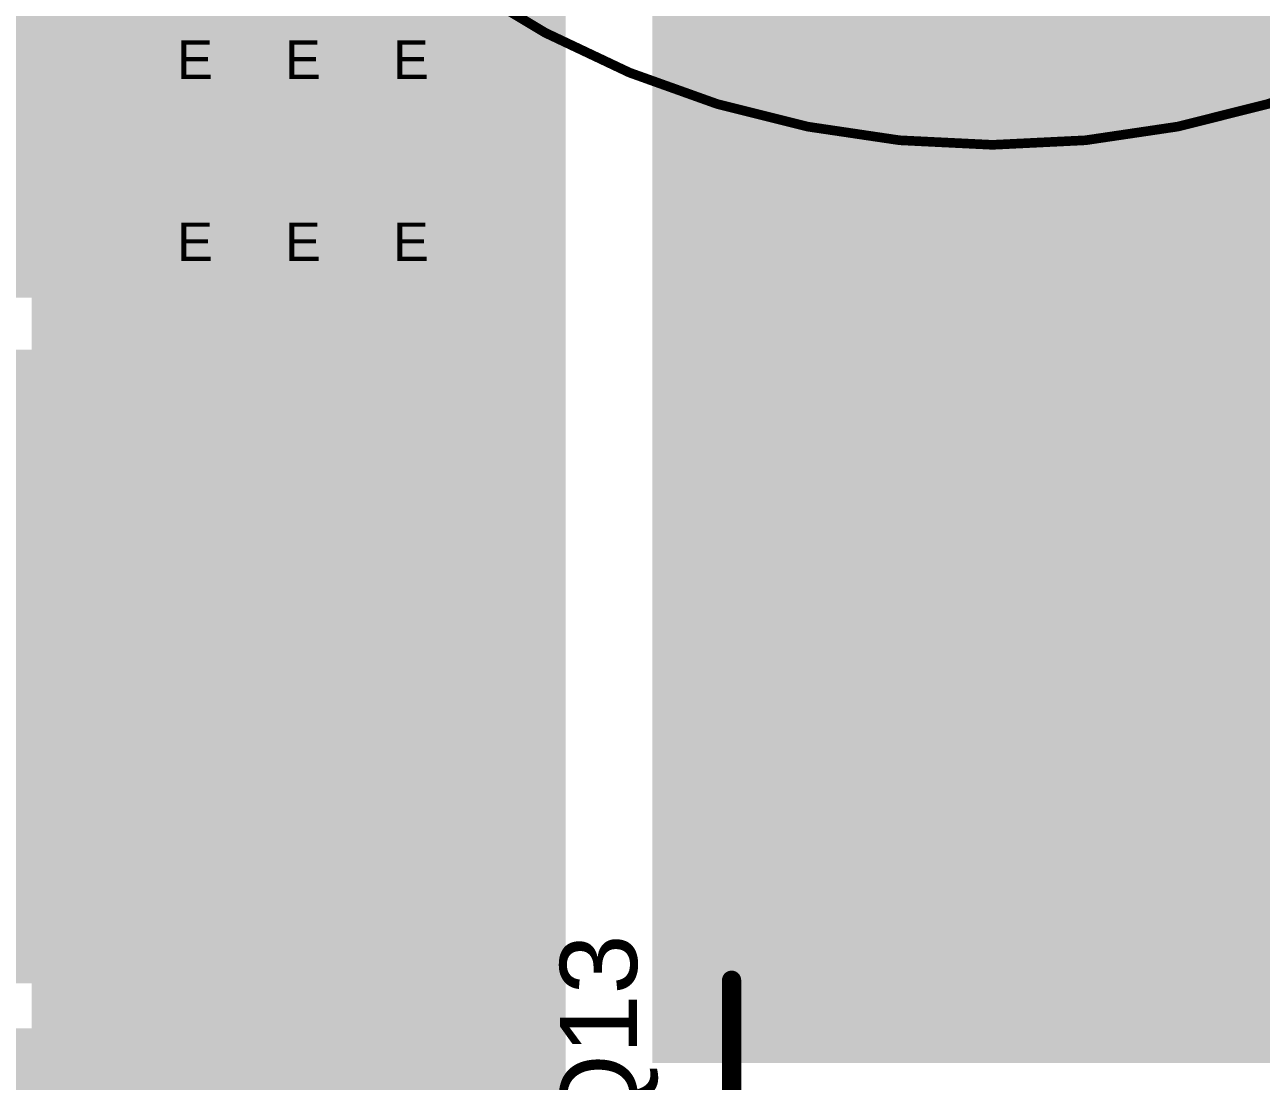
# Model space of a CAD drawing. Header units: inches. Extents: x 68 to 568, y 3 to 460.
# Drawn here: x 185.53 to 201.83, y 125.39 to 139.31 of the extents above; entities that cross this region are included whole.
import ezdxf

# ---------------------------------------------------------------- set-up
doc = ezdxf.new("R2010")
doc.units = ezdxf.units.IN
for name, color, linetype in [('Bottom Layer', 5, 'Continuous'), ('Bottom Solder', 6, 'Continuous'), ('Drill Drawing', 1, 'Continuous'), ('Layer 1', 16, 'Continuous'), ('Layer 2', 76, 'Continuous'), ('Top Layer', 1, 'Continuous'), ('Top Overlay', 2, 'Continuous'), ('Top Paste', 8, 'Continuous'), ('Top Solder', 216, 'Continuous'), ('Via Holes', 16, 'Continuous')]:
    doc.layers.add(name, color=color, linetype=linetype)
doc.styles.add('Arial', font='', dxfattribs={"height": 0.2})
doc.styles.get('Arial').set_extended_font_data('Arial')

# ---------------------------------------------------------------- blocks, each defined once
blk = doc.blocks.new('TO_263_284')
at = {"layer": 'Top Layer'}
for points in [[(-5.715, 9.78), (5.715, 9.78), (5.715, 0.89), (-5.715, 0.89)], [(-3.58, -3.43), (-1.5, -3.43), (-1.5, -7.24), (-3.58, -7.24)], [(1.5, -3.43), (3.58, -3.43), (3.58, -7.24), (1.5, -7.24)]]:
    blk.add_hatch(color=1, dxfattribs=at).paths.add_polyline_path(points)
at = {"layer": 'Top Paste'}
for points in [[(-5.715, 9.78), (5.715, 9.78), (5.715, 0.89), (-5.715, 0.89)], [(-3.58, -3.43), (-1.5, -3.43), (-1.5, -7.24), (-3.58, -7.24)], [(1.5, -3.43), (3.58, -3.43), (3.58, -7.24), (1.5, -7.24)]]:
    blk.add_hatch(color=8, dxfattribs=at).paths.add_polyline_path(points)
at = {"layer": 'Top Solder'}
for points in [[(-5.817, 9.882), (5.817, 9.882), (5.817, 0.788), (-5.817, 0.788)], [(-3.682, -3.328), (-1.398, -3.328), (-1.398, -7.342), (-3.682, -7.342)], [(1.398, -3.328), (3.682, -3.328), (3.682, -7.342), (1.398, -7.342)]]:
    blk.add_hatch(color=216, dxfattribs=at).paths.add_polyline_path(points)
at = {"layer": 'Top Overlay'}
for points in [[(-5.207, -1.626, 0.254, 0.254, 0), (-5.207, 0.508, 0.254, 0.254, 0)], [(5.105, -1.626, 0.254, 0.254, 0), (5.105, 0.508, 0.254, 0.254, 0)], [(-5.207, -1.626, 0.254, 0.254, 0), (5.105, -1.626, 0.254, 0.254, 0)], [(-3.962, -5.461, 0.254, 0.254, 0), (-3.962, -5.207, 0.254, 0.254, 0)], [(-3.962, -5.207, 0.254, 0.254, 0), (-3.835, -5.334, 0.254, 0.254, 0)], [(-3.962, -5.461, 0.254, 0.254, 0), (-3.835, -5.334, 0.254, 0.254, 0)]]:
    blk.add_lwpolyline(points, format="xyseb", dxfattribs=at)
for points in [[(-5.27, 0.508, 0.127, 0.127, 1), (-5.144, 0.508, 0.127, 0.127, 1)], [(5.042, 0.508, 0.127, 0.127, 1), (5.169, 0.508, 0.127, 0.127, 1)], [(-5.27, -1.626, 0.127, 0.127, 1), (-5.144, -1.626, 0.127, 0.127, 1)], [(-5.27, -1.626, 0.127, 0.127, 1), (-5.144, -1.626, 0.127, 0.127, 1)], [(5.042, -1.626, 0.127, 0.127, 1), (5.169, -1.626, 0.127, 0.127, 1)], [(5.042, -1.626, 0.127, 0.127, 1), (5.169, -1.626, 0.127, 0.127, 1)], [(-4.026, -5.207, 0.127, 0.127, 1), (-3.899, -5.207, 0.127, 0.127, 1)], [(-4.026, -5.207, 0.127, 0.127, 1), (-3.899, -5.207, 0.127, 0.127, 1)], [(-3.899, -5.334, 0.127, 0.127, 1), (-3.772, -5.334, 0.127, 0.127, 1)], [(-3.899, -5.334, 0.127, 0.127, 1), (-3.772, -5.334, 0.127, 0.127, 1)], [(-4.026, -5.461, 0.127, 0.127, 1), (-3.899, -5.461, 0.127, 0.127, 1)], [(-4.026, -5.461, 0.127, 0.127, 1), (-3.899, -5.461, 0.127, 0.127, 1)]]:
    blk.add_lwpolyline(points, format="xyseb", close=True, dxfattribs=at)
blk = doc.blocks.new('KN151M45025_30A_300')
at = {"layer": 'Top Overlay'}
for points in [[(12.42, 0, 0.127, 0.127, 1), (-12.58, 0, 0.127, 0.127, 1)], [(12.388, 0, 0.0635, 0.0635, 1), (12.452, 0, 0.0635, 0.0635, 1)]]:
    blk.add_lwpolyline(points, format="xyseb", close=True, dxfattribs=at)

msp = doc.modelspace()

# ---------------------------------------------------------------- hatches: boundary and pattern name
at = {"layer": 'Bottom Layer'}
for points in [[(185.623, 125.628), (192.659, 125.628), (192.659, 165.989), (185.623, 165.989)], [(188.214, 101.307), (192.659, 101.307), (192.659, 152.882), (188.214, 152.882)], [(193.802, 125.628), (213.335, 125.628), (213.335, 151.943), (193.802, 151.943)]]:
    msp.add_hatch(color=5, dxfattribs=at).paths.add_polyline_path(points)
h = msp.add_hatch(color=5, dxfattribs=at)
edge = h.paths.add_edge_path()
edge.add_arc((187.757, 138.899), 0.3, 0, 360)
h = msp.add_hatch(color=5, dxfattribs=at)
edge = h.paths.add_edge_path()
edge.add_arc((189.179, 138.899), 0.3, 0, 360)
h = msp.add_hatch(color=5, dxfattribs=at)
edge = h.paths.add_edge_path()
edge.add_arc((190.602, 138.899), 0.3, 0, 360)
h = msp.add_hatch(color=5, dxfattribs=at)
edge = h.paths.add_edge_path()
edge.add_arc((187.757, 136.499), 0.3, 0, 360)
h = msp.add_hatch(color=5, dxfattribs=at)
edge = h.paths.add_edge_path()
edge.add_arc((189.179, 136.499), 0.3, 0, 360)
h = msp.add_hatch(color=5, dxfattribs=at)
edge = h.paths.add_edge_path()
edge.add_arc((190.602, 136.499), 0.3, 0, 360)
at = {"layer": 'Bottom Solder'}
h = msp.add_hatch(color=6, dxfattribs=at)
edge = h.paths.add_edge_path()
edge.add_arc((187.757, 138.899), 0.402, 0, 360)
h = msp.add_hatch(color=6, dxfattribs=at)
edge = h.paths.add_edge_path()
edge.add_arc((189.179, 138.899), 0.402, 0, 360)
h = msp.add_hatch(color=6, dxfattribs=at)
edge = h.paths.add_edge_path()
edge.add_arc((190.602, 138.899), 0.402, 0, 360)
h = msp.add_hatch(color=6, dxfattribs=at)
edge = h.paths.add_edge_path()
edge.add_arc((187.757, 136.499), 0.402, 0, 360)
h = msp.add_hatch(color=6, dxfattribs=at)
edge = h.paths.add_edge_path()
edge.add_arc((189.179, 136.499), 0.402, 0, 360)
h = msp.add_hatch(color=6, dxfattribs=at)
edge = h.paths.add_edge_path()
edge.add_arc((190.602, 136.499), 0.402, 0, 360)
at = {"layer": 'Layer 1'}
h = msp.add_hatch(color=16, dxfattribs=at)
edge = h.paths.add_edge_path()
edge.add_arc((187.757, 138.899), 0.3, 0, 360)
h = msp.add_hatch(color=16, dxfattribs=at)
edge = h.paths.add_edge_path()
edge.add_arc((189.179, 138.899), 0.3, 0, 360)
h = msp.add_hatch(color=16, dxfattribs=at)
edge = h.paths.add_edge_path()
edge.add_arc((190.602, 138.899), 0.3, 0, 360)
h = msp.add_hatch(color=16, dxfattribs=at)
edge = h.paths.add_edge_path()
edge.add_arc((187.757, 136.499), 0.3, 0, 360)
h = msp.add_hatch(color=16, dxfattribs=at)
edge = h.paths.add_edge_path()
edge.add_arc((189.179, 136.499), 0.3, 0, 360)
h = msp.add_hatch(color=16, dxfattribs=at)
edge = h.paths.add_edge_path()
edge.add_arc((190.602, 136.499), 0.3, 0, 360)
at = {"layer": 'Layer 2'}
h = msp.add_hatch(color=76, dxfattribs=at)
edge = h.paths.add_edge_path()
edge.add_arc((187.757, 138.899), 0.3, 0, 360)
h = msp.add_hatch(color=76, dxfattribs=at)
edge = h.paths.add_edge_path()
edge.add_arc((189.179, 138.899), 0.3, 0, 360)
h = msp.add_hatch(color=76, dxfattribs=at)
edge = h.paths.add_edge_path()
edge.add_arc((190.602, 138.899), 0.3, 0, 360)
h = msp.add_hatch(color=76, dxfattribs=at)
edge = h.paths.add_edge_path()
edge.add_arc((187.757, 136.499), 0.3, 0, 360)
h = msp.add_hatch(color=76, dxfattribs=at)
edge = h.paths.add_edge_path()
edge.add_arc((189.179, 136.499), 0.3, 0, 360)
h = msp.add_hatch(color=76, dxfattribs=at)
edge = h.paths.add_edge_path()
edge.add_arc((190.602, 136.499), 0.3, 0, 360)
at = {"layer": 'Top Layer'}
for points in [[(219.202, 152.501), (192.659, 152.501), (192.659, 135.712), (167.259, 135.712), (167.259, 140.335), (170.586, 140.335), (170.586, 151.13), (183.439, 151.13), (183.439, 163.576), (183.439, 163.576), (219.202, 163.576)], [(194.337, 125.73), (205.767, 125.73), (205.767, 151.181), (194.337, 151.181)], [(194.337, 125.73), (212.344, 125.73), (212.344, 137.922), (194.337, 137.922)], [(178.285, 130.175), (192.659, 130.175), (192.659, 135.026), (178.285, 135.026)], [(181.575, 126.677), (192.659, 126.677), (192.659, 135.026), (181.575, 135.026)], [(180.983, 126.085), (192.659, 126.085), (192.659, 109.821), (180.408, 109.821), (179.833, 109.246), (179.833, 105.633), (178.283, 105.633), (178.283, 109.234), (177.183, 110.333), (177.183, 122.41), (175.539, 124.053), (175.539, 129.667), (180.983, 129.667)]]:
    msp.add_hatch(color=1, dxfattribs=at).paths.add_polyline_path(points)
h = msp.add_hatch(color=1, dxfattribs=at)
edge = h.paths.add_edge_path()
edge.add_arc((187.757, 138.899), 0.3, 0, 360)
h = msp.add_hatch(color=1, dxfattribs=at)
edge = h.paths.add_edge_path()
edge.add_arc((189.179, 138.899), 0.3, 0, 360)
h = msp.add_hatch(color=1, dxfattribs=at)
edge = h.paths.add_edge_path()
edge.add_arc((190.602, 138.899), 0.3, 0, 360)
h = msp.add_hatch(color=1, dxfattribs=at)
edge = h.paths.add_edge_path()
edge.add_arc((187.757, 136.499), 0.3, 0, 360)
h = msp.add_hatch(color=1, dxfattribs=at)
edge = h.paths.add_edge_path()
edge.add_arc((189.179, 136.499), 0.3, 0, 360)
h = msp.add_hatch(color=1, dxfattribs=at)
edge = h.paths.add_edge_path()
edge.add_arc((190.602, 136.499), 0.3, 0, 360)
at = {"layer": 'Top Solder'}
h = msp.add_hatch(color=216, dxfattribs=at)
edge = h.paths.add_edge_path()
edge.add_arc((187.757, 138.899), 0.402, 0, 360)
h = msp.add_hatch(color=216, dxfattribs=at)
edge = h.paths.add_edge_path()
edge.add_arc((189.179, 138.899), 0.402, 0, 360)
h = msp.add_hatch(color=216, dxfattribs=at)
edge = h.paths.add_edge_path()
edge.add_arc((190.602, 138.899), 0.402, 0, 360)
h = msp.add_hatch(color=216, dxfattribs=at)
edge = h.paths.add_edge_path()
edge.add_arc((187.757, 136.499), 0.402, 0, 360)
h = msp.add_hatch(color=216, dxfattribs=at)
edge = h.paths.add_edge_path()
edge.add_arc((189.179, 136.499), 0.402, 0, 360)
h = msp.add_hatch(color=216, dxfattribs=at)
edge = h.paths.add_edge_path()
edge.add_arc((190.602, 136.499), 0.402, 0, 360)
at = {"layer": 'Via Holes'}
h = msp.add_hatch(color=7, dxfattribs=at)
edge = h.paths.add_edge_path()
edge.add_arc((187.757, 138.899), 0.15, 0, 360)
h = msp.add_hatch(color=7, dxfattribs=at)
edge = h.paths.add_edge_path()
edge.add_arc((189.179, 138.899), 0.15, 0, 360)
h = msp.add_hatch(color=7, dxfattribs=at)
edge = h.paths.add_edge_path()
edge.add_arc((190.602, 138.899), 0.15, 0, 360)
h = msp.add_hatch(color=7, dxfattribs=at)
edge = h.paths.add_edge_path()
edge.add_arc((187.757, 136.499), 0.15, 0, 360)
h = msp.add_hatch(color=7, dxfattribs=at)
edge = h.paths.add_edge_path()
edge.add_arc((189.179, 136.499), 0.15, 0, 360)
h = msp.add_hatch(color=7, dxfattribs=at)
edge = h.paths.add_edge_path()
edge.add_arc((190.602, 136.499), 0.15, 0, 360)

# ---------------------------------------------------------------- block references
at = {"rotation": 270}
msp.add_blockref('KN151M45025_30A_300', (198.284, 150.147), dxfattribs=at)
msp.add_blockref('TO_263_284', (200.052, 126.21))

# ---------------------------------------------------------------- texts
at = {"layer": 'Drill Drawing', "style": 'Arial'}
for p in [(187.537, 138.595), (188.959, 138.595), (190.382, 138.595), (187.537, 136.195), (188.959, 136.195), (190.382, 136.195)]:
    msp.add_text('E', height=0.508, dxfattribs=at).set_placement(p)
at = {"layer": 'Top Overlay', "style": 'Arial'}
msp.add_text('Q13', height=1.016, rotation=90, dxfattribs=at).set_placement((193.599, 124.638))

doc.saveas('drawing.dxf')
